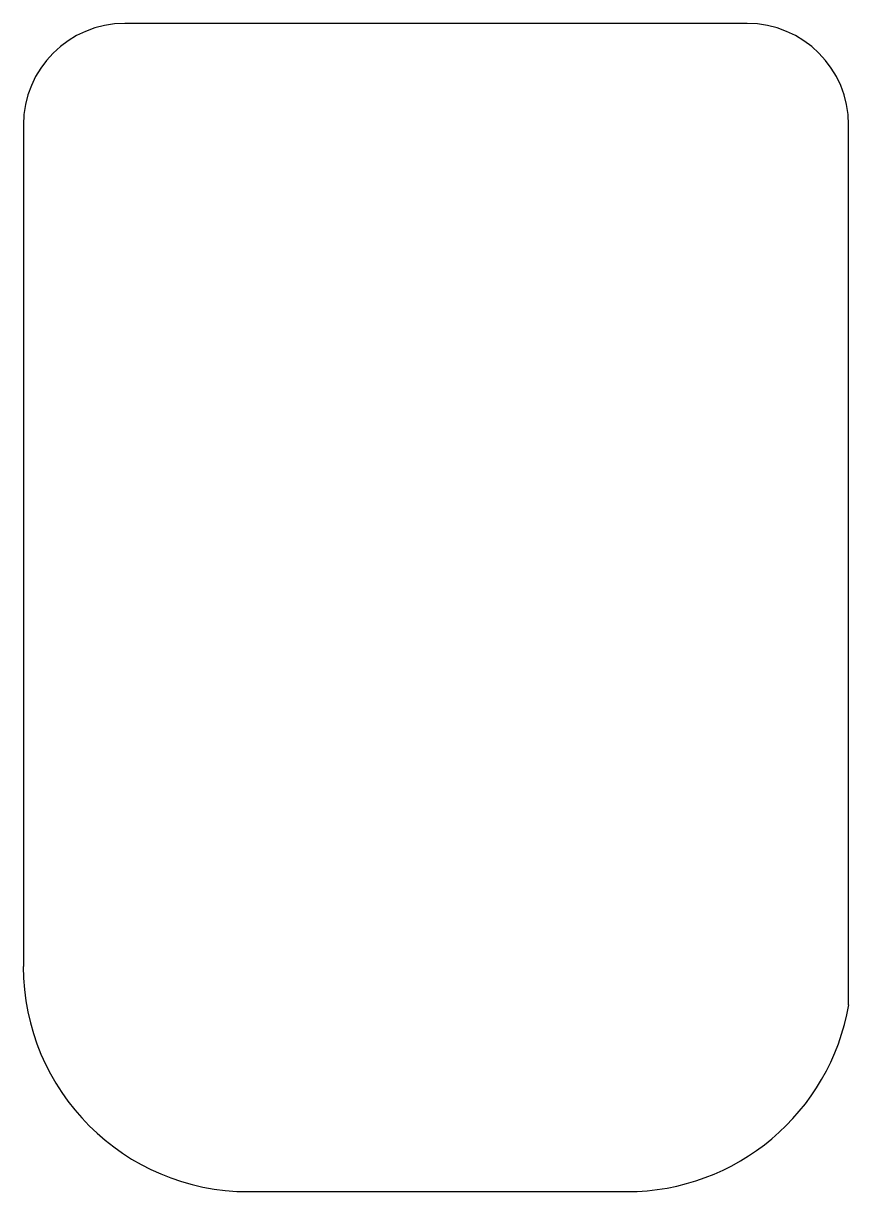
# Model space of a CAD drawing. Header units: millimetres. Extents: x -43 to 40, y -60 to 57.
import ezdxf

# ---------------------------------------------------------------- set-up
doc = ezdxf.new("R2010")
doc.units = ezdxf.units.MM

msp = doc.modelspace()

# ---------------------------------------------------------------- linework, layer by layer
at = {"color": 7, "linetype": 'Continuous', "lineweight": 25}
for p, q in [((29.82, 57.07), (-32.41, 57.07)), ((-42.57, 46.91), (-42.57, -37.26)), ((39.98, -41.07), (39.98, 46.91)), ((-20.07, -59.77), (17.8, -59.77))]:
    msp.add_line(p, q, dxfattribs=at)
for centre, radius, start, end in [((-32.41, 46.91), 10.16, 90, 180), ((29.82, 46.91), 10.16, 0, 90), ((-20.07, -37.26), 22.51, 180, 270), ((17.8, -37.26), 22.51, 270, 350.2535)]:
    msp.add_arc(centre, radius, start, end, dxfattribs=at)

doc.saveas('drawing.dxf')
